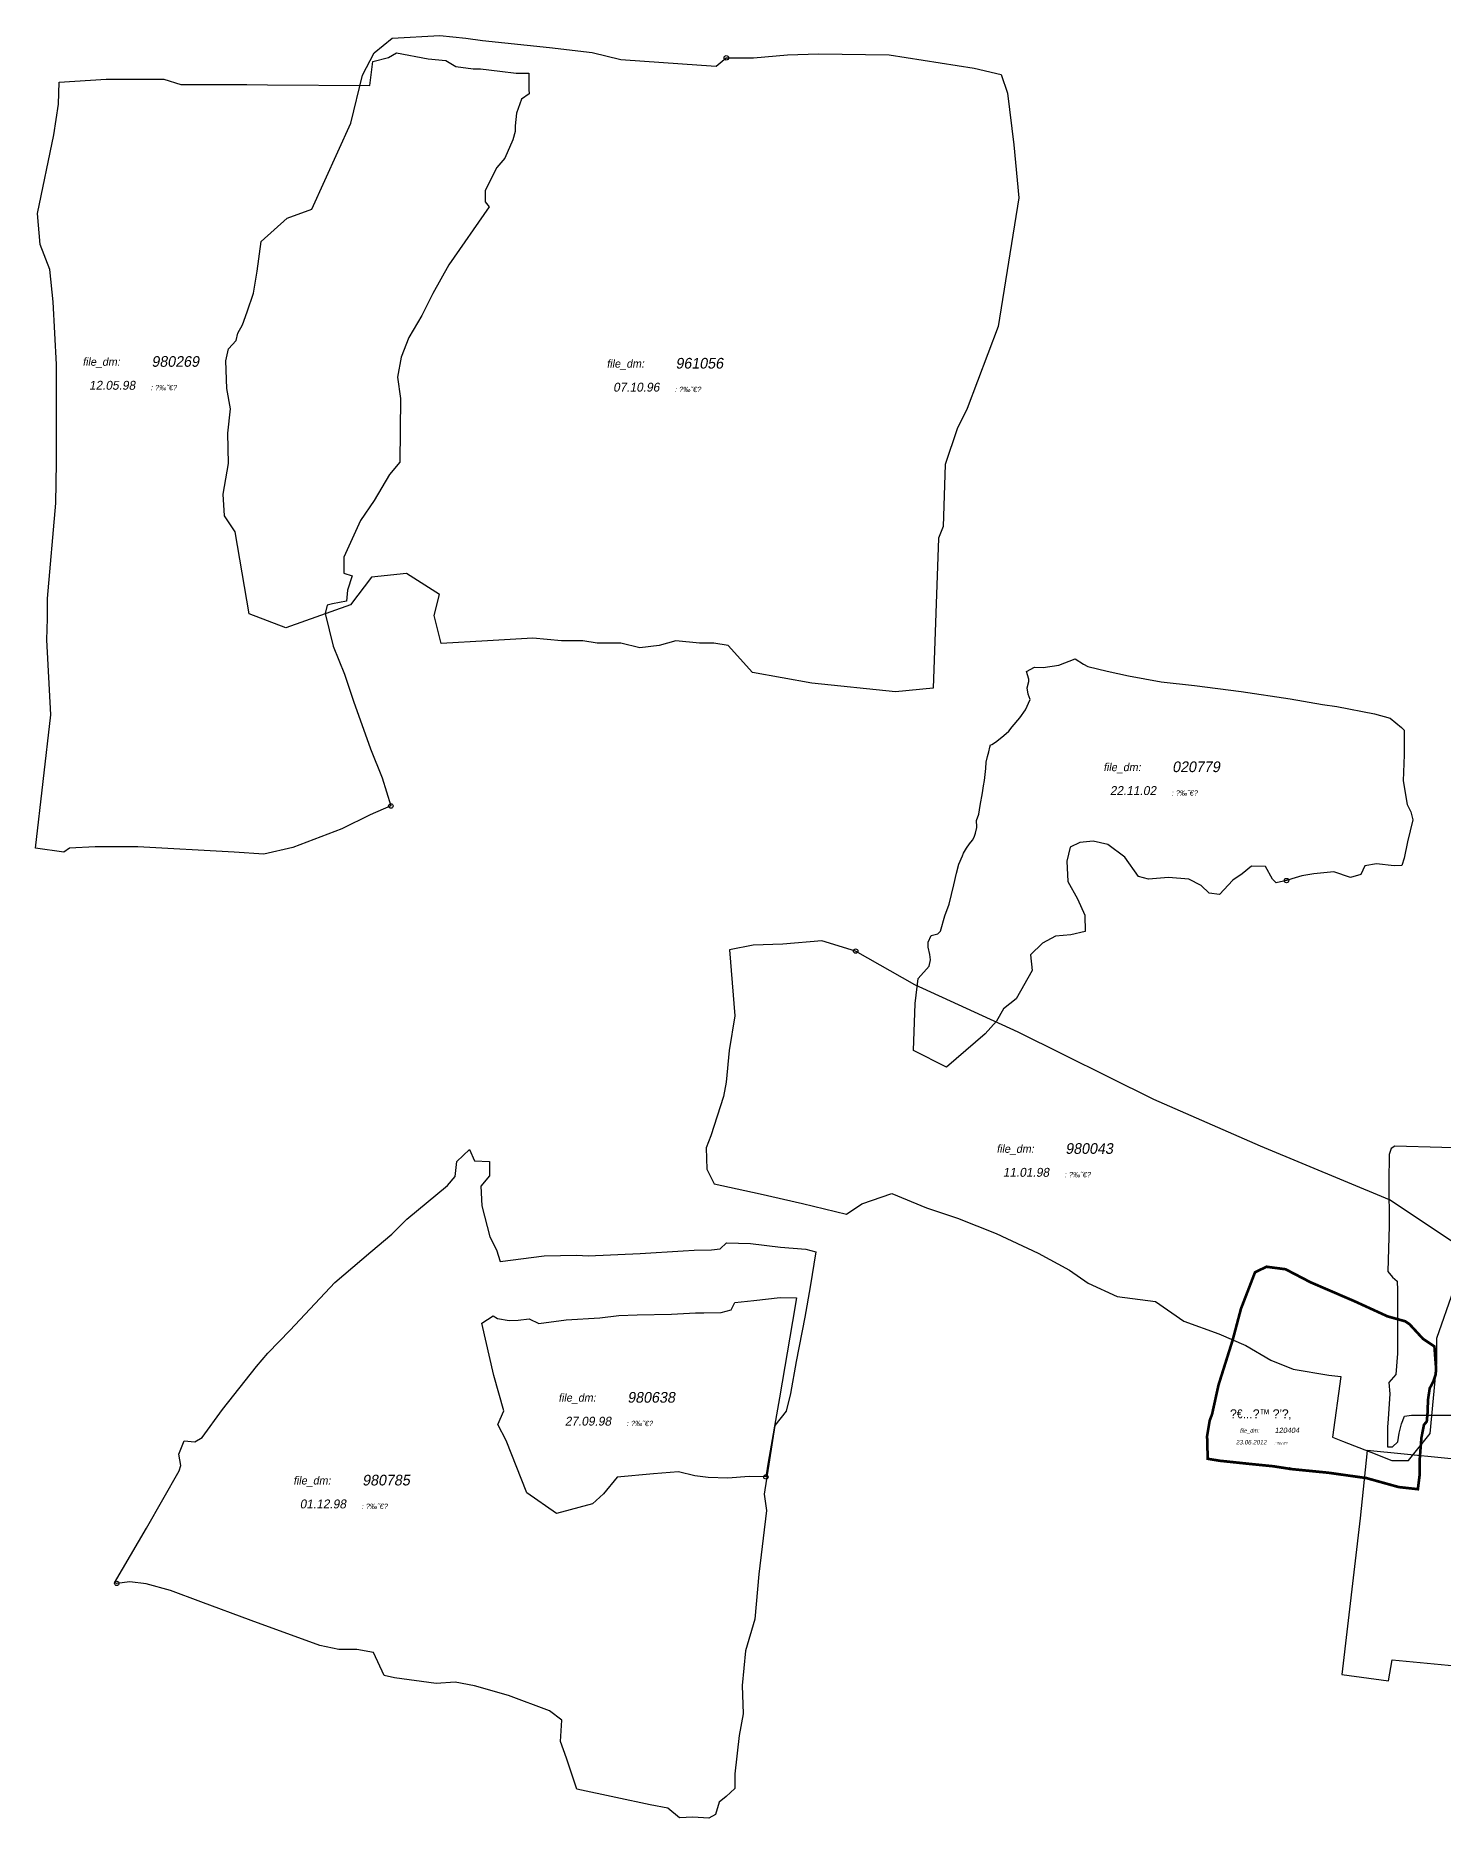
# Model space of a CAD drawing. Header units: metres. Extents: x 116000 to 284092, y 365136 to 804542.
# Drawn here: x 184670 to 186253, y 664721 to 666726 of the extents above; entities that cross this region are included whole.
import ezdxf
from ezdxf.enums import TextEntityAlignment as Align

# ---------------------------------------------------------------- set-up
doc = ezdxf.new("R2010")
doc.units = ezdxf.units.M
doc.header["$LTSCALE"] = 0.075
for name, color, linetype in [('020350', 246, 'Continuous'), ('020779', 246, 'Continuous'), ('10', 7, 'Continuous'), ('120404', 92, 'Continuous'), ('4', 7, 'Continuous'), ('7', 7, 'Continuous'), ('961056', 4, 'Continuous'), ('980043', 3, 'Continuous'), ('980269', 3, 'Continuous'), ('980638', 3, 'Continuous'), ('980785', 3, 'Continuous')]:
    doc.layers.add(name, color=color, linetype=linetype)
doc.styles.add('HEBTXT', font='HEBTXT.shx')
doc.styles.add('TECHNO', font='techno_w.shx')

# ---------------------------------------------------------------- blocks, each defined once
blk = doc.blocks.new('DM_AREA')
at = {"layer": '10'}
blk.add_circle((0, 0), 2.5, dxfattribs=at)
at = {"layer": '4', "style": 'HEBTXT', "oblique": 10}
blk.add_attdef('DATE', text='', height=10, dxfattribs=at).set_placement((9.9, 86.8), align=Align.RIGHT)
at = {"layer": '4', "style": 'HEBTXT', "oblique": 10, "flags": 8}
blk.add_attdef('DATAtxt', text='', height=6, dxfattribs=at).set_placement((41.8, 89.2), align=Align.MIDDLE)
at = {"layer": '7', "style": 'HEBTXT', "oblique": 10, "flags": 8}
blk.add_attdef('file_txt', text='', height=9, dxfattribs=at).set_placement((-28.4, 117.1), align=Align.MIDDLE)
at = {"layer": '7', "style": 'HEBTXT', "oblique": 10}
blk.add_attdef('FILE_DM', (28.1, 112.6), '', height=12, dxfattribs=at)

msp = doc.modelspace()

# ---------------------------------------------------------------- linework, layer by layer
at = {"layer": '020350', "color": 246, "linetype": 'Continuous', "flags": 128}
for points in [[(186166.8, 665134.8), (186159.3, 665058.8), (186138.4, 664883), (186190.8, 664875.7), (186195.2, 664899.6), (186273.8, 664892)], [(186295.4, 665122.1), (186166.8, 665134.8)]]:
    msp.add_lwpolyline(points, dxfattribs=at)
at = {"layer": '020779', "color": 246, "linetype": 'Continuous', "flags": 128}
msp.add_lwpolyline([(186132.8, 665971.8), (186175.1, 665963.5), (186192.8, 665958.6), (186205.6, 665948.2), (186208.6, 665945.3), (186208.6, 665917.3), (186207.6, 665888.2), (186212, 665861.7), (186216, 665853.3), (186218.4, 665844.5), (186212.5, 665819.4), (186208.6, 665801.2), (186206.1, 665792.9), (186197.3, 665792.4), (186177.6, 665794.8), (186164.3, 665792.4), (186159.9, 665783), (186148.1, 665779.6), (186129.4, 665786), (186107.2, 665783.5), (186093.4, 665781.5), (186082.1, 665778.1), (186076.3, 665776), (186064.8, 665773.3), (186060.7, 665777.7), (186052.7, 665792), (186037, 665792.2), (186026.3, 665783.4), (186015.9, 665776.3), (186000.8, 665760.4), (185989.5, 665762), (185980.2, 665770.5), (185966.5, 665777.4), (185943.7, 665779.6), (185921.2, 665777.7), (185909.7, 665780.7), (185894.6, 665802.2), (185875.4, 665816.7), (185858.9, 665820.5), (185843.8, 665818.9), (185833.1, 665813.7), (185829.2, 665798), (185830.3, 665775), (185841.1, 665755.4), (185849.6, 665737.2), (185849.9, 665718.6), (185833.7, 665715), (185816.7, 665713.4), (185801.8, 665705.7), (185788.6, 665692.5), (185790.3, 665675), (185772.2, 665643.1), (185757.9, 665631.6), (185750.2, 665617.9), (185737.6, 665603.6), (185694, 665566), (185656.7, 665584.7), (185658.9, 665637.9), (185662.2, 665665.9), (185674.5, 665679.7), (185676, 665686.7), (185675.3, 665693), (185673.4, 665701.1), (185673.4, 665706.8), (185676.6, 665714.2), (185684.4, 665716), (185687.3, 665718.9), (185692, 665736.4), (185697, 665749.3), (185702.2, 665771.3), (185705.3, 665784.3), (185707.9, 665794.3), (185711.9, 665803.9), (185713.2, 665806.8), (185716.6, 665812.5), (185719.7, 665817.3), (185723.2, 665821.5), (185725, 665824.9), (185726.6, 665829.4), (185727.9, 665835.6), (185728.2, 665837.2), (185727.7, 665842.8), (185727.7, 665843.7), (185730.3, 665850.7), (185731.1, 665855.4), (185731.7, 665860.3), (185734.5, 665874.7), (185735.6, 665882.4), (185736.7, 665888.4), (185738.3, 665901.9), (185738.6, 665909), (185740.2, 665915.5), (185741.4, 665920.9), (185742.7, 665925.9), (185743.5, 665928.5), (185745, 665929.2), (185748.9, 665931.6), (185756.1, 665937.4), (185761.2, 665941.5), (185764, 665943.9), (185767.7, 665948.8), (185776.5, 665959.1), (185782.7, 665968.2), (185787.9, 665979.8), (185785.7, 665985.7), (185784.6, 665992.9), (185786.4, 665999.9), (185786.4, 666002.4), (185783.9, 666011), (185792.9, 666016.2), (185802.8, 666015.8), (185820.1, 666018.2), (185838.7, 666025.5), (185848.1, 666019.4), (185852.9, 666016.9), (185874.6, 666011.7), (185898.5, 666006.4), (185935.3, 665999.7), (185972.7, 665995.3), (186025.3, 665988.5), (186080.5, 665980.6), (186116.6, 665974.1), (186132.8, 665971.8)], close=True, dxfattribs=at)
at = {"layer": '120404', "color": 92, "const_width": 3, "flags": 128}
msp.add_lwpolyline([(185987.7, 665125.6), (185987, 665151.2), (185989.9, 665168.6), (185992.6, 665175.7), (185999.8, 665208.5), (186015.7, 665259), (186025.1, 665294.4), (186040.9, 665335.4), (186053.8, 665341.6), (186075.2, 665338.8), (186103.4, 665324.1), (186152.8, 665302.8), (186189.9, 665285.8), (186209.6, 665280.3), (186214.5, 665277.1), (186229.9, 665260.4), (186242.6, 665252), (186244.4, 665228), (186244.1, 665220.7), (186241.5, 665212.9), (186237.3, 665204.8), (186235.4, 665192.1), (186234.9, 665177.3), (186234, 665167.4), (186230.9, 665164), (186228, 665149.3), (186225.9, 665122.9), (186226.1, 665108.3), (186224, 665091.4), (186202.4, 665093.8), (186166.1, 665103.9), (186123.4, 665109.9), (186082, 665114), (186061.3, 665117.2), (186034.3, 665119.9), (186001, 665123.4), (185987.7, 665125.6)], close=True, dxfattribs=at)
at = {"layer": '961056', "color": 4, "flags": 128}
msp.add_lwpolyline([(184882.2, 666186.1), (184880.5, 666210.8), (184886.7, 666245.1), (184885.7, 666279.4), (184888.8, 666306.5), (184884.6, 666329.4), (184883.6, 666360.6), (184886.7, 666374.1), (184895.1, 666383.5), (184897.1, 666391.8), (184902.3, 666401.2), (184907.5, 666415.8), (184914.8, 666436.6), (184919, 666461.5), (184923.2, 666494.9), (184952.5, 666521.2), (184980.3, 666531.4), (185024.2, 666628), (185037.3, 666682.1), (185050.5, 666706.9), (185070.5, 666723.7), (185124.1, 666726.4), (185153.6, 666723.7), (185172.4, 666721), (185247.4, 666713), (185295.7, 666707.6), (185327.9, 666699.6), (185418.4, 666693.3), (185434.8, 666692.1), (185446.4, 666701.5), (185476.8, 666701.5), (185515.2, 666705), (185550.2, 666706.1), (185629.5, 666705), (185725.2, 666689.8), (185755.5, 666682.8), (185762.5, 666661.8), (185769.5, 666603.7), (185775.3, 666544.1), (185751.9, 666399.1), (185717.2, 666306.9), (185705.9, 666284.3), (185692.5, 666244.1), (185690.4, 666174.1), (185684.9, 666161), (185679.1, 665992.3), (185636.8, 665988.4), (185542.5, 665998.2), (185475.7, 666010), (185448.5, 666040.5), (185432.4, 666043.2), (185416.4, 666043.2), (185389.5, 666045.8), (185370.8, 666040.5), (185349.3, 666037.8), (185327.9, 666043.2), (185301.1, 666043.2), (185285, 666045.8), (185260.9, 666045.8), (185228.7, 666048.5), (185177.7, 666045.8), (185125.9, 666042.8), (185118, 666074.2), (185123.9, 666097.7), (185086.6, 666121.3), (185047.3, 666117.4), (185023.7, 666086), (184951, 666060.4), (184909.7, 666076.1), (184894, 666168.4), (184882.2, 666186.1)], close=True, dxfattribs=at)
at = {"layer": '980043', "color": 3, "flags": 128}
for points in [[(186263.5, 665369.3), (186192, 665416.9), (186046.9, 665477.1), (185927, 665529.9), (185774.5, 665605.6), (185658.2, 665658.7), (185591.8, 665696.7), (185553.8, 665708.3), (185510, 665704.6), (185476.5, 665703.4), (185450.1, 665698.2), (185455.9, 665624), (185449.5, 665584.7), (185446.3, 665549.3), (185443.1, 665533.2), (185429, 665489), (185423.8, 665475.5), (185424.4, 665451.5), (185432.9, 665434.8), (185484.3, 665423.7), (185532.2, 665412.6), (185581.5, 665400.8), (185598.6, 665412.2), (185632.6, 665424), (185671.3, 665408), (185706.5, 665396.1), (185750, 665378.9), (185797, 665356.8), (185832.2, 665337.7), (185853.4, 665323), (185885.9, 665308.1), (185929.1, 665302.4), (185960.7, 665280.5), (186000.1, 665266), (186030.7, 665253), (186058.8, 665236.7), (186083.7, 665226.4), (186123.8, 665219.5), (186137.2, 665218), (186128, 665150), (186139.4, 665145.6), (186171.2, 665133), (186194.9, 665123.8), (186213.6, 665123.8), (186237.7, 665154), (186245.2, 665233.7), (186245.2, 665261.4), (186264.6, 665316.2)], [(186261.5, 665475.3), (186250.8, 665475.8), (186198, 665477.2), (186193.9, 665474.8), (186191.6, 665467.9), (186191.3, 665437), (186191.6, 665387.7), (186190.2, 665336.3), (186195.5, 665330), (186200.9, 665325.3), (186201, 665315.1), (186201, 665243.9), (186199.1, 665220.4), (186191.4, 665211.3), (186192.3, 665198.8), (186190.7, 665170.6), (186189.8, 665161.3), (186189.8, 665139.2), (186195.3, 665139), (186201.4, 665144.8), (186203, 665154.3), (186205.6, 665164.8), (186208.9, 665173.6), (186216.8, 665174.8), (186224.6, 665174.5), (186286.1, 665174.7)]]:
    msp.add_lwpolyline(points, dxfattribs=at)
at = {"layer": '980269', "color": 3, "flags": 128}
msp.add_lwpolyline([(184696.3, 666673.9), (184749.1, 666677.5), (184813.8, 666677.5), (184832.9, 666671.5), (184907.2, 666671.5), (184930.6, 666671.2), (185045.6, 666670.5), (185049.1, 666697.5), (185066.4, 666701.7), (185075.4, 666707.2), (185111.3, 666700.4), (185130.9, 666698.3), (185142.2, 666691.6), (185161.8, 666689.1), (185170.1, 666689.1), (185191.8, 666686.6), (185210.1, 666684.1), (185224.3, 666684.1), (185224.3, 666665.8), (185224.7, 666660.8), (185216, 666655), (185210.6, 666639.2), (185208.9, 666625.1), (185208.9, 666618.7), (185206.4, 666609.1), (185197.4, 666588.7), (185188.5, 666577.9), (185175.1, 666552.3), (185175.1, 666539.6), (185179.6, 666533.8), (185134.2, 666468.7), (185116.4, 666436.3), (185104, 666411.5), (185089.3, 666386.7), (185080.7, 666364.9), (185076.8, 666342.4), (185079.9, 666318.4), (185079.4, 666246.8), (185067.7, 666232.9), (185050.6, 666203.4), (185035.1, 666180.9), (185016.5, 666139.7), (185016.5, 666121.9), (185025.8, 666118.8), (185020.4, 666102.5), (185019.2, 666090.3), (185003.7, 666087.2), (184997.5, 666085.6), (184995.2, 666076.3), (185004.5, 666039.8), (185016.9, 666008), (185027, 665977.8), (185046.4, 665924.2), (185059.6, 665891.6), (185069.2, 665859.9), (185045.9, 665849.8), (185014, 665834.3), (184958.9, 665813.3), (184926.3, 665805.6), (184892.9, 665807.9), (184784.7, 665814.1), (184736.6, 665814.1), (184707.9, 665812.6), (184701.6, 665807.9), (184669.8, 665812.6), (184686.9, 665962.4), (184682.2, 666046.8), (184683, 666070.8), (184683, 666093.3), (184692.3, 666200.4), (184693.3, 666246.4), (184693.3, 666319.3), (184693.3, 666356.6), (184689.5, 666427), (184685.6, 666463.4), (184674.8, 666491.4), (184671.7, 666526.3), (184690.3, 666614.8), (184695.4, 666649.5)], close=True, dxfattribs=at)
at = {"layer": '980638', "color": 3, "flags": 128}
msp.add_lwpolyline([(185171.3, 665278.3), (185184.1, 665286.4), (185189.1, 665283.5), (185202.1, 665281.2), (185212.4, 665281.4), (185224.6, 665283.1), (185235.7, 665277.6), (185266.4, 665281.9), (185304.2, 665284), (185325.4, 665286.7), (185346.3, 665287.5), (185384.8, 665288.3), (185411.9, 665289.9), (185421.1, 665289.9), (185440.5, 665290.1), (185451.8, 665293.1), (185455.9, 665301.3), (185477.5, 665303.7), (185506.9, 665307), (185525.4, 665306.8), (185520.8, 665280.2), (185506.1, 665194), (185493.3, 665121.9), (185490.9, 665105.2), (185471.9, 665105.6), (185448, 665103.8), (185426.1, 665104.5), (185411, 665106.6), (185392.7, 665110.8), (185364.5, 665108.7), (185323.6, 665104.9), (185308.2, 665086.1), (185295.9, 665074.8), (185255.4, 665063.9), (185222, 665087.2), (185198.8, 665146), (185189.4, 665164), (185196.4, 665179.4), (185185, 665219.4)], close=True, dxfattribs=at)
at = {"layer": '980785', "color": 3, "flags": 128}
msp.add_lwpolyline([(184758.3, 664986.2), (184794.5, 665047.6), (184831.2, 665112), (184833.1, 665118.1), (184830.6, 665130.7), (184836.7, 665145.8), (184848.7, 665144.6), (184857.2, 665149.4), (184880, 665181.1), (184918, 665229.3), (184930.7, 665244.3), (184956, 665270.2), (185006.3, 665323.9), (185046.6, 665358.3), (185070.3, 665378.2), (185087.2, 665395.1), (185133, 665433), (185141.4, 665443.3), (185143.2, 665460.1), (185157.7, 665473.4), (185163.1, 665460.7), (185180, 665460.1), (185180, 665443.9), (185170.3, 665432.4), (185171.6, 665410.2), (185180.6, 665375.2), (185187.8, 665360.8), (185192.2, 665347.4), (185241.6, 665354), (185278.4, 665354.6), (185291.1, 665354), (185349.5, 665356.4), (185397.8, 665359.4), (185410.4, 665360.1), (185429.7, 665360.7), (185439.3, 665361.9), (185446.5, 665368.5), (185473.7, 665367.9), (185507.4, 665363.7), (185535.8, 665361.3), (185547.2, 665358.3), (185540.6, 665319.2), (185534.6, 665284.8), (185524.9, 665234.9), (185518.6, 665199.2), (185513.7, 665179.3), (185501.1, 665163), (185489, 665085.9), (185491.6, 665067.5), (185483.1, 664995.8), (185478.3, 664945.2), (185467.9, 664909.6), (185464.3, 664870.5), (185465.5, 664838.6), (185460.7, 664814.5), (185455.8, 664771.1), (185455.8, 664754.9), (185446.2, 664745.8), (185438.4, 664739.2), (185434.1, 664725.4), (185426.9, 664721.2), (185408.8, 664722.4), (185393.7, 664721.8), (185380.5, 664732.6), (185360.6, 664736.2), (185322, 664744.6), (185278.2, 664754), (185266.7, 664789), (185260.1, 664807.6), (185261.3, 664831.7), (185247.5, 664842), (185201.6, 664859.4), (185163.1, 664870.3), (185141.4, 664874.5), (185120.3, 664872.7), (185073.2, 664879.3), (185061.8, 664881.7), (185049.7, 664907.6), (185031, 664911.2), (185010.6, 664911.2), (184989.5, 664915.5), (184912.3, 664943.8), (184855.6, 664964.8), (184821.3, 664977.5), (184794.2, 664984.8), (184775.5, 664987.2), (184761, 664985.4)], close=True, dxfattribs=at)

# ---------------------------------------------------------------- block references
at = {"layer": '020779', "color": 7}
ref = msp.add_blockref('DM_AREA', (186076.3, 665776), dxfattribs=at)
ref.add_attrib('FILE_DM', '020779', (185947.8, 665898), dxfattribs={"layer": '7', "color": 246, "height": 12, "style": 'HEBTXT', "oblique": 10})
ref.add_attrib('DATE', '22.11.02', dxfattribs={"layer": '4', "color": 246, "height": 10, "style": 'HEBTXT', "oblique": 10}).set_placement((185929.7, 665872.2), align=Align.RIGHT)
ref.add_attrib('file_txt', 'file_dm:', dxfattribs={"layer": '7', "color": 246, "height": 9, "style": 'HEBTXT', "oblique": 10}).set_placement((185891.4, 665902.5), align=Align.MIDDLE)
ref.add_attrib('DATAtxt', ': \x8a‰˜€\x9a', dxfattribs={"layer": '4', "color": 246, "height": 6, "style": 'HEBTXT', "oblique": 10}).set_placement((185961.5, 665874.6), align=Align.MIDDLE)
at = {"layer": '120404', "color": 92}
ref = msp.add_blockref('DM_AREA', (186079.7, 665114.4), dxfattribs=dict(at, xscale=0.5, yscale=0.5, zscale=0.5))
ref.add_attrib('FILE_DM', '120404', (186063, 665154.6), dxfattribs={"layer": '7', "color": 3, "height": 6, "style": 'HEBTXT', "oblique": 10})
ref.add_attrib('DATE', '23.06.2012', dxfattribs={"layer": '4', "color": 3, "height": 5, "style": 'HEBTXT', "oblique": 10}).set_placement((186053.9, 665141.7), align=Align.RIGHT)
ref.add_attrib('file_txt', 'file_dm:', dxfattribs={"layer": '7', "color": 3, "height": 4.5, "style": 'HEBTXT', "oblique": 10}).set_placement((186034.7, 665156.8), align=Align.MIDDLE)
ref.add_attrib('DATAtxt', ': \x8a‰˜€\x9a', dxfattribs={"layer": '4', "color": 3, "height": 3, "style": 'HEBTXT', "oblique": 10}).set_placement((186069.8, 665142.9), align=Align.MIDDLE)
at = {"layer": '961056', "color": 7}
ref = msp.add_blockref('DM_AREA', (185446.4, 666701.5), dxfattribs=at)
ref.add_attrib('FILE_DM', '961056', (185389.3, 666351.9), dxfattribs={"layer": '7', "color": 4, "height": 12, "style": 'HEBTXT', "oblique": 10})
ref.add_attrib('DATE', '07.10.96', dxfattribs={"layer": '4', "color": 4, "height": 10, "style": 'HEBTXT', "oblique": 10}).set_placement((185371.2, 666326), align=Align.RIGHT)
ref.add_attrib('file_txt', 'file_dm:', dxfattribs={"layer": '7', "color": 4, "height": 9, "style": 'HEBTXT', "oblique": 10}).set_placement((185332.9, 666356.4), align=Align.MIDDLE)
ref.add_attrib('DATAtxt', ': \x8a‰˜€\x9a', dxfattribs={"layer": '4', "color": 4, "height": 6, "style": 'HEBTXT', "oblique": 10}).set_placement((185403, 666328.5), align=Align.MIDDLE)
at = {"layer": '980043', "color": 7}
ref = msp.add_blockref('DM_AREA', (185591.8, 665696.7), dxfattribs=at)
ref.add_attrib('FILE_DM', '980043', (185827.6, 665468.6), dxfattribs={"layer": '7', "color": 3, "height": 12, "style": 'HEBTXT', "oblique": 10})
ref.add_attrib('DATE', '11.01.98', dxfattribs={"layer": '4', "color": 3, "height": 10, "style": 'HEBTXT', "oblique": 10}).set_placement((185809.4, 665442.8), align=Align.RIGHT)
ref.add_attrib('file_txt', 'file_dm:', dxfattribs={"layer": '7', "color": 3, "height": 9, "style": 'HEBTXT', "oblique": 10}).set_placement((185771.2, 665473.2), align=Align.MIDDLE)
ref.add_attrib('DATAtxt', ': \x8a‰˜€\x9a', dxfattribs={"layer": '4', "color": 3, "height": 6, "style": 'HEBTXT', "oblique": 10}).set_placement((185841.3, 665445.3), align=Align.MIDDLE)
at = {"layer": '980269', "color": 7}
ref = msp.add_blockref('DM_AREA', (185069.2, 665859.9), dxfattribs=at)
ref.add_attrib('FILE_DM', '980269', (184800, 666353.9), dxfattribs={"layer": '7', "color": 3, "height": 12, "style": 'HEBTXT', "oblique": 10})
ref.add_attrib('DATE', '12.05.98', dxfattribs={"layer": '4', "color": 3, "height": 10, "style": 'HEBTXT', "oblique": 10}).set_placement((184781.8, 666328.1), align=Align.RIGHT)
ref.add_attrib('file_txt', 'file_dm:', dxfattribs={"layer": '7', "color": 3, "height": 9, "style": 'HEBTXT', "oblique": 10}).set_placement((184743.5, 666358.5), align=Align.MIDDLE)
ref.add_attrib('DATAtxt', ': \x8a‰˜€\x9a', dxfattribs={"layer": '4', "color": 3, "height": 6, "style": 'HEBTXT', "oblique": 10}).set_placement((184813.7, 666330.6), align=Align.MIDDLE)
at = {"layer": '980638', "color": 7}
ref = msp.add_blockref('DM_AREA', (185490.9, 665105.2), dxfattribs=at)
ref.add_attrib('FILE_DM', '980638', (185335.1, 665188.7), dxfattribs={"layer": '7', "color": 3, "height": 12, "style": 'HEBTXT', "oblique": 10})
ref.add_attrib('DATE', '27.09.98', dxfattribs={"layer": '4', "color": 3, "height": 10, "style": 'HEBTXT', "oblique": 10}).set_placement((185316.9, 665162.9), align=Align.RIGHT)
ref.add_attrib('file_txt', 'file_dm:', dxfattribs={"layer": '7', "color": 3, "height": 9, "style": 'HEBTXT', "oblique": 10}).set_placement((185278.6, 665193.3), align=Align.MIDDLE)
ref.add_attrib('DATAtxt', ': \x8a‰˜€\x9a', dxfattribs={"layer": '4', "color": 3, "height": 6, "style": 'HEBTXT', "oblique": 10}).set_placement((185348.8, 665165.4), align=Align.MIDDLE)
at = {"layer": '980785', "color": 7}
ref = msp.add_blockref('DM_AREA', (184761, 664985.4), dxfattribs=at)
ref.add_attrib('FILE_DM', '980785', (185037, 665095.6), dxfattribs={"layer": '7', "color": 3, "height": 12, "style": 'HEBTXT', "oblique": 10})
ref.add_attrib('DATE', '01.12.98', dxfattribs={"layer": '4', "color": 3, "height": 10, "style": 'HEBTXT', "oblique": 10}).set_placement((185018.8, 665069.8), align=Align.RIGHT)
ref.add_attrib('file_txt', 'file_dm:', dxfattribs={"layer": '7', "color": 3, "height": 9, "style": 'HEBTXT', "oblique": 10}).set_placement((184980.5, 665100.1), align=Align.MIDDLE)
ref.add_attrib('DATAtxt', ': \x8a‰˜€\x9a', dxfattribs={"layer": '4', "color": 3, "height": 6, "style": 'HEBTXT', "oblique": 10}).set_placement((185050.7, 665072.2), align=Align.MIDDLE)

# ---------------------------------------------------------------- texts
at = {"layer": '120404', "color": 92, "style": 'TECHNO'}
msp.add_text('\x8c€…\x8e™ \x9a’\x81‚', height=10, dxfattribs=at).set_placement((186012.7, 665171.2))

doc.saveas('drawing.dxf')
